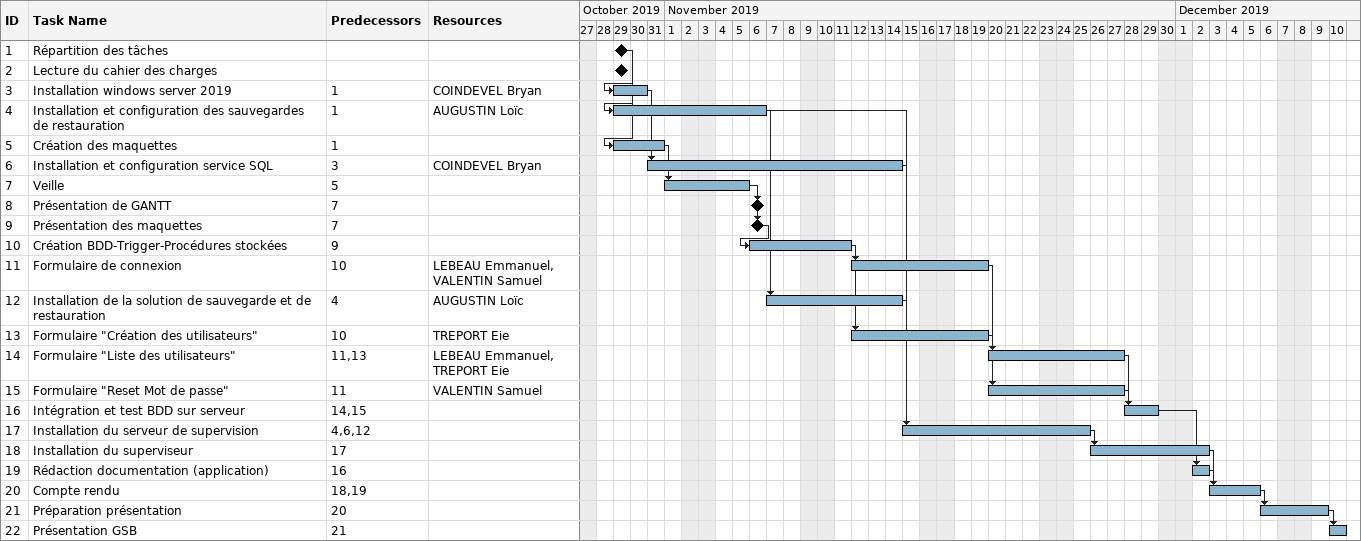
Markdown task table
| ID | Task | Start | Finish | Predecessors | Resources |
|---|---|---|---|---|---|
| 1 | Répartition des tâches (milestone) | 2019-10-29 | 2019-10-29 |  |  |
| 2 | Lecture du cahier des charges (milestone) | 2019-10-29 | 2019-10-29 |  |  |
| 3 | Installation windows server 2019 | 2019-10-29 | 2019-10-30 | 1 | COINDEVEL Bryan |
| 4 | Installation et configuration des sauvegardes de restauration | 2019-10-29 | 2019-11-06 | 1 | AUGUSTIN Loïc |
| 5 | Création des maquettes | 2019-10-29 | 2019-10-31 | 1 |  |
| 6 | Installation et configuration service SQL | 2019-10-31 | 2019-11-14 | 3 | COINDEVEL Bryan |
| 7 | Veille | 2019-11-01 | 2019-11-05 | 5 |  |
| 8 | Présentation de GANTT (milestone) | 2019-11-06 | 2019-11-06 | 7 |  |
| 9 | Présentation des maquettes (milestone) | 2019-11-06 | 2019-11-06 | 7 |  |
| 10 | Création BDD-Trigger-Procédures stockées | 2019-11-06 | 2019-11-11 | 9 |  |
| 11 | Formulaire de connexion | 2019-11-12 | 2019-11-19 | 10 | LEBEAU Emmanuel, VALENTIN Samuel |
| 12 | Installation de la solution de sauvegarde et de restauration | 2019-11-07 | 2019-11-14 | 4 | AUGUSTIN Loïc |
| 13 | Formulaire "Création des utilisateurs" | 2019-11-12 | 2019-11-19 | 10 | TREPORT Eie |
| 14 | Formulaire "Liste des utilisateurs" | 2019-11-20 | 2019-11-27 | 11, 13 | LEBEAU Emmanuel, TREPORT Eie |
| 15 | Formulaire "Reset Mot de passe" | 2019-11-20 | 2019-11-27 | 11 | VALENTIN Samuel |
| 16 | Intégration et test BDD sur serveur | 2019-11-28 | 2019-11-29 | 14, 15 |  |
| 17 | Installation du serveur de supervision | 2019-11-15 | 2019-11-25 | 4, 6, 12 |  |
| 18 | Installation du superviseur | 2019-11-26 | 2019-12-02 | 17 |  |
| 19 | Rédaction documentation (application) | 2019-12-02 | 2019-12-02 | 16 |  |
| 20 | Compte rendu | 2019-12-03 | 2019-12-05 | 18, 19 |  |
| 21 | Préparation présentation | 2019-12-06 | 2019-12-09 | 20 |  |
| 22 | Présentation GSB | 2019-12-10 | 2019-12-10 | 21 |  |
